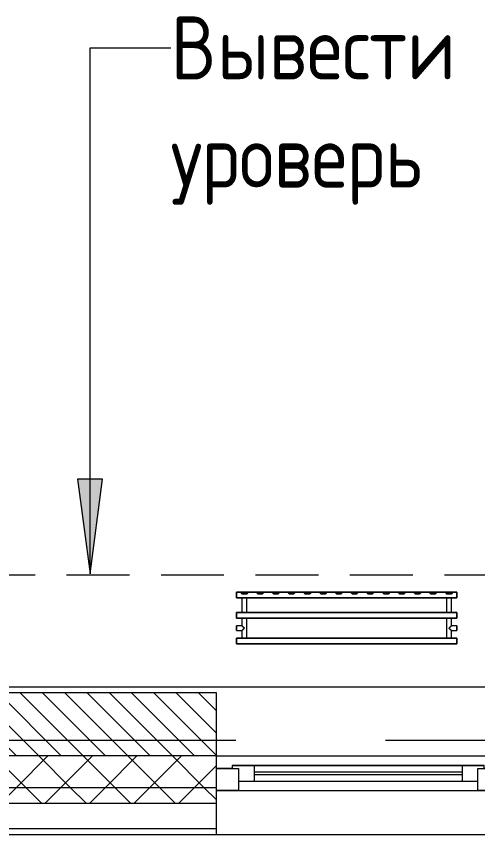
# Model space of a CAD drawing. Header units: millimetres. Extents: x 35143 to 244272, y -8553 to 29000.
# Drawn here: x 78545 to 80010, y 3300 to 5899 of the extents above; entities that cross this region are included whole.
import ezdxf

# ---------------------------------------------------------------- set-up
doc = ezdxf.new("R2010")
doc.units = ezdxf.units.MM
doc.linetypes.add('ADSK_Штрих_ш2 п1', pattern=[300, 200, -100])
doc.linetypes.add('Осевая', pattern=[3175, 635, -476.25, 1587.5, -476.25])
for name, color, linetype, lineweight in [('A-DETL-1', 7, 'ADSK_Штрих_ш2 п1', 9), ('A-GLAZ', 7, 'Continuous', 9), ('A-WALL', 7, 'Continuous', 9), ('A-WALL-1', 7, 'Continuous', 13), ('I-WALL', 7, 'Continuous', 9), ('Оси-2', 7, 'Осевая', 9)]:
    doc.layers.add(name, color=color, linetype=linetype, lineweight=lineweight)
doc.layers.add('G-ANNO-TEXT-1', color=7, linetype='Continuous', lineweight=9, true_color=0x3c3c3c)
doc.layers.add('M-EQPM-1', color=7, linetype='Continuous', lineweight=9, true_color=0xaaaaaa)
doc.styles.add('GOST Common_1', font='GOST_Common.ttf', dxfattribs={"width": 0.9, "height": 200})
pattern_1 = [(45, (0, 0), (-70.71068, 70.71068), []), (135, (0, 0), (-70.71068, -70.71068), [])]

# ---------------------------------------------------------------- blocks, each defined once
blk = doc.blocks.new('120_Окно_СКБ_1Ст - 120_Окно_СКБ_1Ст 900х2500_h_-19906150-План монтажа стен и перегородок 2 этажа в осях 12-23')
at = {"layer": 'A-GLAZ'}
for p, q in [((-450, -75), (-450, -5)), ((-450, -5), (-380, -5)), ((450, -5), (-450, -5)), ((-380, -5), (-380, -75)), ((380, -75), (380, -5)), ((380, -5), (450, -5)), ((450, -5), (450, -75)), ((380, -35), (-380, -35)), ((-380, -35), (-380, -75)), ((-330, -85), (-330, -35)), ((330, -85), (330, -35)), ((380, -75), (380, -35)), ((-380, -75), (-450, -75)), ((-450, -75), (-400, -75)), ((-380, -75), (-400, -75)), ((-400, -75), (-400, -85)), ((-330, -55), (330, -55)), ((330, -65), (-330, -65)), ((450, -75), (380, -75)), ((400, -75), (380, -75)), ((400, -75), (450, -75)), ((400, -85), (400, -75)), ((-400, -85), (400, -85)), ((400, -85), (-400, -85))]:
    blk.add_line(p, q, dxfattribs=at)
blk = doc.blocks.new('radiator_prado_classic_z_tip_30_po exemplyaru - Classic Z Тип 30-500-V65-План монтажа стен и перегородок 2 этажа в осях 12-23')
at = {"layer": 'M-EQPM-1'}
for p, q in [((0, 228), (0, 210)), ((700, 228), (0, 228)), ((0, 210), (0, 228)), ((0, 228), (12.5, 228)), ((0, 210), (700, 210)), ((17.5, 210), (0, 210)), ((12.5, 228), (37.5, 228)), ((37.5, 228), (12.5, 228)), ((12.5, 228), (37.5, 228)), ((12.5, 228), (17.5, 223)), ((12.5, 228), (17.5, 223)), ((32.5, 223), (17.5, 223)), ((17.5, 223), (32.5, 223)), ((17.5, 210), (17.5, 164)), ((17.5, 210), (17.5, 164)), ((32.5, 210), (17.5, 210)), ((17.5, 210), (19.7, 210)), ((25, 210), (17.5, 210)), ((17.5, 210), (32.5, 210)), ((26.9, 210), (18.5, 210)), ((19.7, 210), (25, 210)), ((25, 210), (26.9, 210)), ((32.5, 210), (25, 210)), ((26.9, 210), (32.2, 210)), ((31.5, 210), (28.7, 210)), ((32.2, 210), (32.5, 210)), ((32.5, 223), (37.5, 228)), ((37.5, 228), (32.5, 223)), ((32.5, 164), (32.5, 210)), ((32.5, 164), (32.5, 210)), ((667.5, 210), (32.5, 210)), ((37.5, 228), (62.5, 228)), ((62.5, 228), (87.5, 228)), ((87.5, 228), (62.5, 228)), ((62.5, 228), (87.5, 228)), ((62.5, 228), (67.5, 223)), ((62.5, 228), (67.5, 223)), ((82.5, 223), (67.5, 223)), ((67.5, 223), (82.5, 223)), ((82.5, 223), (87.5, 228)), ((87.5, 228), (82.5, 223)), ((87.5, 228), (112.5, 228)), ((112.5, 228), (137.5, 228)), ((137.5, 228), (112.5, 228)), ((112.5, 228), (137.5, 228)), ((112.5, 228), (117.5, 223)), ((112.5, 228), (117.5, 223)), ((132.5, 223), (117.5, 223)), ((117.5, 223), (132.5, 223)), ((132.5, 223), (137.5, 228)), ((137.5, 228), (132.5, 223)), ((137.5, 228), (162.5, 228)), ((162.5, 228), (187.5, 228)), ((187.5, 228), (162.5, 228)), ((162.5, 228), (187.5, 228)), ((162.5, 228), (167.5, 223)), ((162.5, 228), (167.5, 223)), ((182.5, 223), (167.5, 223)), ((167.5, 223), (182.5, 223)), ((182.5, 223), (187.5, 228)), ((187.5, 228), (182.5, 223)), ((187.5, 228), (212.5, 228)), ((212.5, 228), (237.5, 228)), ((237.5, 228), (212.5, 228)), ((212.5, 228), (237.5, 228)), ((212.5, 228), (217.5, 223)), ((212.5, 228), (217.5, 223)), ((232.5, 223), (217.5, 223)), ((217.5, 223), (232.5, 223)), ((232.5, 223), (237.5, 228)), ((237.5, 228), (232.5, 223)), ((237.5, 228), (262.5, 228)), ((262.5, 228), (287.5, 228)), ((287.5, 228), (262.5, 228)), ((262.5, 228), (287.5, 228)), ((262.5, 228), (267.5, 223)), ((262.5, 228), (267.5, 223)), ((282.5, 223), (267.5, 223)), ((267.5, 223), (282.5, 223)), ((282.5, 223), (287.5, 228)), ((287.5, 228), (282.5, 223)), ((287.5, 228), (312.5, 228)), ((312.5, 228), (337.5, 228)), ((337.5, 228), (312.5, 228)), ((312.5, 228), (337.5, 228)), ((312.5, 228), (317.5, 223)), ((312.5, 228), (317.5, 223)), ((332.5, 223), (317.5, 223)), ((317.5, 223), (332.5, 223)), ((332.5, 223), (337.5, 228)), ((337.5, 228), (332.5, 223)), ((337.5, 228), (362.5, 228)), ((362.5, 228), (387.5, 228)), ((387.5, 228), (362.5, 228)), ((362.5, 228), (387.5, 228)), ((362.5, 228), (367.5, 223)), ((362.5, 228), (367.5, 223)), ((382.5, 223), (367.5, 223)), ((367.5, 223), (382.5, 223)), ((382.5, 223), (387.5, 228)), ((387.5, 228), (382.5, 223)), ((387.5, 228), (412.5, 228)), ((412.5, 228), (437.5, 228)), ((437.5, 228), (412.5, 228)), ((412.5, 228), (437.5, 228)), ((412.5, 228), (417.5, 223)), ((412.5, 228), (417.5, 223)), ((432.5, 223), (417.5, 223)), ((417.5, 223), (432.5, 223)), ((432.5, 223), (437.5, 228)), ((437.5, 228), (432.5, 223)), ((437.5, 228), (462.5, 228)), ((462.5, 228), (487.5, 228)), ((487.5, 228), (462.5, 228)), ((462.5, 228), (487.5, 228)), ((462.5, 228), (467.5, 223)), ((462.5, 228), (467.5, 223)), ((482.5, 223), (467.5, 223)), ((467.5, 223), (482.5, 223)), ((482.5, 223), (487.5, 228)), ((487.5, 228), (482.5, 223)), ((487.5, 228), (512.5, 228)), ((512.5, 228), (537.5, 228)), ((537.5, 228), (512.5, 228)), ((512.5, 228), (537.5, 228)), ((512.5, 228), (517.5, 223)), ((512.5, 228), (517.5, 223)), ((532.5, 223), (517.5, 223)), ((517.5, 223), (532.5, 223)), ((532.5, 223), (537.5, 228)), ((537.5, 228), (532.5, 223)), ((537.5, 228), (562.5, 228)), ((562.5, 228), (587.5, 228)), ((587.5, 228), (562.5, 228)), ((562.5, 228), (587.5, 228)), ((562.5, 228), (567.5, 223)), ((562.5, 228), (567.5, 223)), ((582.5, 223), (567.5, 223)), ((567.5, 223), (582.5, 223)), ((582.5, 223), (587.5, 228)), ((587.5, 228), (582.5, 223)), ((587.5, 228), (612.5, 228)), ((612.5, 228), (637.5, 228)), ((637.5, 228), (612.5, 228)), ((612.5, 228), (637.5, 228)), ((612.5, 228), (617.5, 223)), ((617.5, 223), (612.5, 228)), ((632.5, 223), (617.5, 223)), ((617.5, 223), (632.5, 223)), ((632.5, 223), (637.5, 228)), ((637.5, 228), (632.5, 223)), ((637.5, 228), (662.5, 228)), ((662.5, 228), (687.5, 228)), ((687.5, 228), (662.5, 228)), ((662.5, 228), (687.5, 228)), ((662.5, 228), (667.5, 223)), ((662.5, 228), (667.5, 223)), ((682.5, 223), (667.5, 223)), ((667.5, 223), (682.5, 223)), ((667.5, 210), (667.5, 164)), ((667.5, 210), (667.5, 164)), ((682.2, 210), (667.5, 210)), ((667.5, 210), (682.5, 210)), ((682.5, 210), (667.5, 210)), ((667.5, 210), (682.2, 210)), ((681.5, 210), (668.5, 210)), ((682.5, 210), (682.2, 210)), ((682.2, 210), (682.5, 210)), ((682.5, 223), (687.5, 228)), ((687.5, 228), (682.5, 223)), ((682.5, 164), (682.5, 210)), ((682.5, 164), (682.5, 210)), ((700, 210), (682.5, 210)), ((687.5, 228), (700, 228)), ((700, 210), (700, 228)), ((700, 228), (700, 210)), ((700, 164), (0, 164)), ((0, 164), (0, 146)), ((0, 146), (0, 164)), ((0, 164), (17.5, 164)), ((32.5, 164), (17.5, 164)), ((17.5, 164), (17.8, 164)), ((17.8, 164), (17.5, 164)), ((17.5, 164), (32.5, 164)), ((17.8, 164), (18.5, 164)), ((19.7, 164), (17.8, 164)), ((18.5, 164), (19.7, 164)), ((18.5, 164), (26.9, 164)), ((19.7, 164), (21.2, 164)), ((30.3, 164), (19.7, 164)), ((21.2, 164), (23.1, 164)), ((23.1, 164), (25, 164)), ((25, 164), (26.9, 164)), ((26.9, 164), (28.7, 164)), ((28.7, 164), (30.3, 164)), ((28.7, 164), (31.5, 164)), ((30.3, 164), (31.5, 164)), ((31.5, 164), (30.3, 164)), ((31.5, 164), (32.2, 164)), ((32.5, 164), (31.5, 164)), ((32.2, 164), (32.5, 164)), ((32.5, 164), (667.5, 164)), ((682.2, 164), (667.5, 164)), ((667.5, 164), (682.5, 164)), ((671.2, 164), (667.5, 164)), ((667.5, 164), (680.3, 164)), ((668.5, 164), (681.5, 164)), ((682.5, 164), (671.2, 164)), ((680.3, 164), (682.5, 164)), ((682.5, 164), (682.2, 164)), ((682.5, 164), (700, 164)), ((700, 146), (700, 164)), ((700, 164), (700, 146)), ((0, 146), (700, 146)), ((17.5, 146), (0, 146)), ((17.5, 146), (17.5, 121.5)), ((17.5, 146), (17.5, 121.5)), ((17.5, 146), (32.5, 146)), ((19.7, 146), (17.5, 146)), ((17.5, 146), (17.8, 146)), ((32.5, 146), (17.5, 146)), ((17.8, 146), (28.7, 146)), ((26.9, 146), (18.5, 146)), ((32.5, 146), (19.7, 146)), ((31.5, 146), (28.7, 146)), ((28.7, 146), (32.5, 146)), ((32.5, 82), (32.5, 146)), ((32.5, 82), (32.5, 146)), ((667.5, 146), (32.5, 146)), ((667.5, 146), (667.5, 82)), ((667.5, 146), (667.5, 82)), ((667.5, 146), (667.8, 146)), ((682.5, 146), (667.5, 146)), ((667.5, 146), (669.7, 146)), ((678.7, 146), (667.5, 146)), ((667.8, 146), (668.5, 146)), ((668.5, 146), (669.7, 146)), ((681.5, 146), (668.5, 146)), ((669.7, 146), (671.2, 146)), ((669.7, 146), (671.2, 146)), ((671.2, 146), (682.5, 146)), ((671.2, 146), (676.9, 146)), ((676.9, 146), (678.7, 146)), ((678.7, 146), (682.5, 146)), ((682.5, 146), (678.7, 146)), ((682.5, 121.5), (682.5, 146)), ((682.5, 121.5), (682.5, 146)), ((700, 146), (682.5, 146)), ((17.5, 121.5), (0, 121.5)), ((17.5, 121.5), (0, 121.5)), ((0, 121.5), (0, 121.2)), ((0, 106.5), (0, 121.5)), ((0, 121.2), (0, 106.8)), ((0, 121.2), (0, 120.5)), ((0, 120.5), (0, 121.2)), ((0, 121.2), (0, 121.2)), ((0, 120.5), (0, 119.3)), ((0, 119.3), (0, 120.5)), ((0, 119.3), (0, 117.8)), ((0, 117.8), (0, 119.3)), ((0, 117.8), (0, 115.9)), ((0, 115.9), (0, 117.8)), ((0, 115.9), (0, 114)), ((0, 114), (0, 115.9)), ((0, 114), (0, 110.2)), ((0, 110.2), (0, 114)), ((0, 110.2), (0, 108.7)), ((0, 108.7), (0, 110.2)), ((0, 108.7), (0, 106.8)), ((0, 106.8), (0, 108.7)), ((0, 106.8), (0, 106.5)), ((0, 106.8), (0, 106.8)), ((0, 106.5), (17.5, 106.5)), ((0, 106.5), (17.5, 106.5)), ((17.5, 106.5), (17.5, 82)), ((17.5, 106.5), (17.5, 82)), ((700, 121.5), (682.5, 121.5)), ((700, 121.5), (682.5, 121.5)), ((682.5, 82), (682.5, 106.5)), ((682.5, 106.5), (700, 106.5)), ((682.5, 82), (682.5, 106.5)), ((682.5, 106.5), (700, 106.5)), ((700, 121.5), (700, 106.5)), ((700, 121.2), (700, 121.5)), ((700, 121.5), (700, 121.2)), ((700, 121.2), (700, 121.5)), ((700, 106.8), (700, 121.2)), ((700, 121.2), (700, 106.8)), ((700, 120.5), (700, 121.2)), ((700, 106.8), (700, 120.5)), ((700, 106.5), (700, 106.8)), ((700, 106.8), (700, 106.5)), ((700, 106.5), (700, 106.8)), ((700, 82), (0, 82)), ((0, 82), (0, 64)), ((0, 64), (0, 82)), ((0, 82), (17.5, 82)), ((32.5, 82), (17.5, 82)), ((17.5, 82), (17.8, 82)), ((17.8, 82), (17.5, 82)), ((17.5, 82), (32.5, 82)), ((17.8, 82), (18.5, 82)), ((18.5, 82), (17.8, 82)), ((18.5, 82), (19.7, 82)), ((32.5, 82), (18.5, 82)), ((18.5, 82), (26.9, 82)), ((19.7, 82), (21.2, 82)), ((21.2, 82), (23.1, 82)), ((23.1, 82), (25, 82)), ((25, 82), (26.9, 82)), ((26.9, 82), (28.7, 82)), ((28.7, 82), (30.3, 82)), ((28.7, 82), (31.5, 82)), ((30.3, 82), (31.5, 82)), ((31.5, 82), (32.2, 82)), ((32.2, 82), (32.5, 82)), ((32.5, 82), (667.5, 82)), ((667.8, 82), (667.5, 82)), ((667.5, 82), (682.5, 82)), ((678.7, 82), (667.5, 82)), ((667.5, 82), (682.5, 82)), ((668.5, 82), (667.8, 82)), ((669.7, 82), (668.5, 82)), ((668.5, 82), (681.5, 82)), ((671.2, 82), (669.7, 82)), ((682.5, 82), (671.2, 82)), ((682.2, 82), (678.7, 82)), ((682.5, 82), (682.2, 82)), ((682.5, 82), (700, 82)), ((700, 64), (700, 82)), ((700, 82), (700, 64)), ((700, 64), (0, 64)), ((0, 64), (700, 64))]:
    blk.add_line(p, q, dxfattribs=at)
for points, knots in [([(17.8, 121.2), (17.7, 121.3), (17.7, 121.3), (17.5, 121.5), (17.5, 121.5), (17.5, 121.5)], [0.8571429, 0.8571429, 0.8571429, 0.8571429, 0.8928571, 0.9285714, 1, 1, 1, 1]), ([(17.5, 121.5), (17.5, 121.5), (17.5, 121.5), (17.7, 121.3), (17.7, 121.3), (17.8, 121.2)], [0, 0, 0, 0, 0.0714286, 0.1071429, 0.1428571, 0.1428571, 0.1428571, 0.1428571]), ([(17.5, 121.5), (17.5, 121.5), (17.5, 121.5), (17.7, 121.3), (17.7, 121.3), (17.8, 121.2)], [0, 0, 0, 0, 0.0714286, 0.1071429, 0.1428571, 0.1428571, 0.1428571, 0.1428571]), ([(25, 114), (24.5, 114.5), (23.6, 115.4), (22.4, 116.6), (21.6, 117.4), (21.1, 117.9), (20.8, 118.2), (20.5, 118.5), (20.2, 118.8), (19.8, 119.1), (19.6, 119.4), (19.3, 119.7), (19, 120), (18.7, 120.3), (18.5, 120.5), (18.3, 120.7), (18.1, 120.9), (17.9, 121.1), (17.8, 121.2), (17.7, 121.3), (17.5, 121.5), (17.5, 121.5), (17.5, 121.5)], [0, 0, 0, 0, 0.142857, 0.285714, 0.357143, 0.392857, 0.428571, 0.464286, 0.5, 0.535714, 0.571429, 0.607143, 0.642857, 0.678571, 0.714286, 0.75, 0.785714, 0.821429, 0.857143, 0.892857, 0.928571, 1, 1, 1, 1]), ([(17.5, 106.5), (17.5, 106.5), (17.5, 106.5), (17.7, 106.7), (17.8, 106.8), (17.9, 106.9), (18.1, 107.1), (18.3, 107.3), (18.5, 107.5), (18.7, 107.7), (19, 108), (19.3, 108.3), (19.6, 108.6), (19.8, 108.9), (20.3, 109.3), (20.7, 109.7), (21.1, 110.1), (21.6, 110.6), (22.4, 111.4), (23.6, 112.6), (24.5, 113.5), (25, 114)], [0, 0, 0, 0, 0.071429, 0.107143, 0.142857, 0.178571, 0.214286, 0.25, 0.285714, 0.321429, 0.357143, 0.392857, 0.428571, 0.464286, 0.5, 0.571429, 0.607143, 0.642857, 0.714286, 0.857143, 1, 1, 1, 1]), ([(17.5, 106.5), (17.5, 106.5), (17.5, 106.5), (17.7, 106.7), (17.7, 106.7), (17.8, 106.8)], [0, 0, 0, 0, 0.0714286, 0.1071429, 0.1428571, 0.1428571, 0.1428571, 0.1428571]), ([(17.8, 106.8), (17.7, 106.7), (17.7, 106.7), (17.5, 106.5), (17.5, 106.5), (17.5, 106.5)], [0.8571429, 0.8571429, 0.8571429, 0.8571429, 0.8928571, 0.9285714, 1, 1, 1, 1]), ([(17.8, 106.8), (17.7, 106.7), (17.7, 106.7), (17.5, 106.5), (17.5, 106.5), (17.5, 106.5)], [0.8571429, 0.8571429, 0.8571429, 0.8571429, 0.8928571, 0.9285714, 1, 1, 1, 1]), ([(22.4, 111.4), (22.3, 111.3), (22, 111), (21.6, 110.6), (21.1, 110.1), (20.8, 109.8), (20.5, 109.5), (20.2, 109.2), (19.8, 108.9), (19.6, 108.6), (19.3, 108.3), (19, 108), (18.7, 107.7), (18.5, 107.5), (18.3, 107.3), (18.1, 107.1), (17.9, 106.9), (17.8, 106.8), (17.8, 106.8)], [0.2573193, 0.2573193, 0.2573193, 0.2573193, 0.2857143, 0.3571429, 0.3928571, 0.4285714, 0.4642857, 0.5, 0.5357143, 0.5714286, 0.6071429, 0.6428571, 0.6785714, 0.7142857, 0.75, 0.7857143, 0.8214286, 0.8571429, 0.8571429, 0.8571429, 0.8571429]), ([(17.8, 106.8), (17.8, 106.8), (17.9, 106.9), (18.1, 107.1), (18.3, 107.3), (18.5, 107.5), (18.7, 107.7), (19, 108), (19.3, 108.3), (19.6, 108.6), (19.9, 108.8), (20.3, 109.3), (20.6, 109.6), (20.8, 109.8)], [0.1428571, 0.1428571, 0.1428571, 0.1428571, 0.1785714, 0.2142857, 0.25, 0.2857143, 0.3214286, 0.3571429, 0.3928571, 0.4285714, 0.4642857, 0.5, 0.5714286, 0.5714286, 0.5714286, 0.5714286]), ([(19.6, 119.4), (19.7, 119.3), (19.9, 119.2), (20.3, 118.7), (20.6, 118.4), (20.8, 118.2)], [0.4285714, 0.4285714, 0.4285714, 0.4285714, 0.4642857, 0.5, 0.5714286, 0.5714286, 0.5714286, 0.5714286]), ([(19.6, 119.4), (19.7, 119.3), (19.8, 119.1), (20.3, 118.7), (20.6, 118.4), (20.8, 118.2)], [0.4285714, 0.4285714, 0.4285714, 0.4285714, 0.4642857, 0.5, 0.5714286, 0.5714286, 0.5714286, 0.5714286]), ([(23.6, 115.4), (23.1, 115.9), (22.4, 116.6), (21.6, 117.4), (21.1, 117.9), (20.9, 118.1), (20.8, 118.2)], [0.1428571, 0.1428571, 0.1428571, 0.1428571, 0.2857143, 0.3571429, 0.3928571, 0.4285714, 0.4285714, 0.4285714, 0.4285714]), ([(20.8, 118.2), (20.9, 118.1), (21.1, 117.9), (21.6, 117.4), (21.9, 117.1), (22.1, 116.9)], [0.5714286, 0.5714286, 0.5714286, 0.5714286, 0.6071429, 0.6428571, 0.7142857, 0.7142857, 0.7142857, 0.7142857]), ([(20.8, 118.2), (20.9, 118.1), (21.1, 117.9), (21.6, 117.4), (21.9, 117.1), (22.1, 116.9)], [0.5714286, 0.5714286, 0.5714286, 0.5714286, 0.6071429, 0.6428571, 0.7142857, 0.7142857, 0.7142857, 0.7142857]), ([(20.8, 109.8), (20.9, 109.9), (21.1, 110.1), (21.6, 110.6), (21.9, 110.9), (22.1, 111.1)], [0.5714286, 0.5714286, 0.5714286, 0.5714286, 0.6071429, 0.6428571, 0.7142857, 0.7142857, 0.7142857, 0.7142857]), ([(22.1, 111.1), (21.9, 110.9), (21.6, 110.6), (21.1, 110.1), (20.9, 109.9), (20.8, 109.8)], [0.2857143, 0.2857143, 0.2857143, 0.2857143, 0.3571429, 0.3928571, 0.4285714, 0.4285714, 0.4285714, 0.4285714]), ([(22.4, 111.4), (22.8, 111.8), (23.6, 112.7), (24.5, 113.5), (25, 114)], [0.7426059, 0.7426059, 0.7426059, 0.7426059, 0.8571429, 1, 1, 1, 1]), ([(25, 114), (24.5, 113.5), (23.6, 112.7), (22.8, 111.8), (22.4, 111.4)], [0, 0, 0, 0, 0.1428571, 0.2573941, 0.2573941, 0.2573941, 0.2573941]), ([(25, 114), (24.5, 113.5), (23.7, 112.7), (22.8, 111.8), (22.4, 111.4)], [0, 0, 0, 0, 0.1428571, 0.2573193, 0.2573193, 0.2573193, 0.2573193]), ([(675, 114), (675.5, 114.5), (676.4, 115.4), (677.6, 116.6), (678.4, 117.4), (678.9, 117.9), (679.2, 118.2), (679.5, 118.5), (679.8, 118.8), (680.1, 119.2), (680.4, 119.4), (680.7, 119.7), (681, 120), (681.3, 120.3), (681.5, 120.5), (681.7, 120.7), (681.9, 120.9), (682.1, 121.1), (682.2, 121.2), (682.3, 121.3), (682.5, 121.5), (682.5, 121.5), (682.5, 121.5)], [0, 0, 0, 0, 0.142857, 0.285714, 0.357143, 0.392857, 0.428571, 0.464286, 0.5, 0.535714, 0.571429, 0.607143, 0.642857, 0.678571, 0.714286, 0.75, 0.785714, 0.821429, 0.857143, 0.892857, 0.928571, 1, 1, 1, 1]), ([(675, 114), (675.5, 113.5), (676.3, 112.7), (677.2, 111.8), (677.6, 111.4)], [0, 0, 0, 0, 0.1428571, 0.2573351, 0.2573351, 0.2573351, 0.2573351]), ([(682.5, 106.5), (682.5, 106.5), (682.5, 106.5), (682.3, 106.7), (682.2, 106.8), (682.1, 106.9), (681.9, 107.1), (681.7, 107.3), (681.5, 107.5), (681.3, 107.7), (681, 108), (680.7, 108.3), (680.4, 108.6), (680.1, 108.8), (679.7, 109.3), (679.3, 109.7), (678.9, 110.1), (678.4, 110.6), (677.6, 111.4), (676.4, 112.6), (675.5, 113.5), (675, 114)], [0, 0, 0, 0, 0.071429, 0.107143, 0.142857, 0.178571, 0.214286, 0.25, 0.285714, 0.321429, 0.357143, 0.392857, 0.428571, 0.464286, 0.5, 0.571429, 0.607143, 0.642857, 0.714286, 0.857143, 1, 1, 1, 1]), ([(675, 114), (675.5, 113.5), (676.3, 112.7), (677.2, 111.8), (677.6, 111.4)], [0, 0, 0, 0, 0.1428571, 0.2573351, 0.2573351, 0.2573351, 0.2573351]), ([(677.6, 111.4), (677.2, 111.8), (676.3, 112.7), (675.5, 113.5), (675, 114)], [0.7426649, 0.7426649, 0.7426649, 0.7426649, 0.8571429, 1, 1, 1, 1]), ([(679.2, 118.2), (679.1, 118.1), (678.9, 117.9), (678.4, 117.4), (677.6, 116.6), (676.9, 115.9), (676.4, 115.4)], [0.5714286, 0.5714286, 0.5714286, 0.5714286, 0.6071429, 0.6428571, 0.7142857, 0.8571429, 0.8571429, 0.8571429, 0.8571429]), ([(677.6, 111.4), (677.7, 111.3), (678, 111), (678.4, 110.6), (678.9, 110.1), (679.1, 109.9), (679.2, 109.8)], [0.2573351, 0.2573351, 0.2573351, 0.2573351, 0.2857143, 0.3571429, 0.3928571, 0.4285714, 0.4285714, 0.4285714, 0.4285714]), ([(681.5, 120.5), (681.4, 120.4), (681.3, 120.3), (681, 120), (680.7, 119.7), (680.4, 119.4), (680.1, 119.2), (679.7, 118.7), (679.3, 118.3), (678.9, 117.9), (678.4, 117.4), (678.1, 117.1), (677.9, 116.9)], [0.2857143, 0.2857143, 0.2857143, 0.2857143, 0.3214286, 0.3571429, 0.3928571, 0.4285714, 0.4642857, 0.5, 0.5714286, 0.6071429, 0.6428571, 0.7142857, 0.7142857, 0.7142857, 0.7142857]), ([(677.9, 116.9), (678.1, 117.1), (678.4, 117.4), (678.9, 117.9), (679.1, 118.1), (679.2, 118.2)], [0.2857143, 0.2857143, 0.2857143, 0.2857143, 0.3571429, 0.3928571, 0.4285714, 0.4285714, 0.4285714, 0.4285714]), ([(677.9, 111.1), (678.1, 110.9), (678.4, 110.6), (678.9, 110.1), (679.2, 109.8), (679.5, 109.5), (679.8, 109.2), (680.1, 108.8), (680.4, 108.6), (680.7, 108.3), (681, 108), (681.3, 107.7), (681.5, 107.5), (681.7, 107.3), (681.9, 107.1), (682.1, 106.9), (682.2, 106.8), (682.2, 106.8)], [0.2857143, 0.2857143, 0.2857143, 0.2857143, 0.3571429, 0.3928571, 0.4285714, 0.4642857, 0.5, 0.5357143, 0.5714286, 0.6071429, 0.6428571, 0.6785714, 0.7142857, 0.75, 0.7857143, 0.8214286, 0.8571429, 0.8571429, 0.8571429, 0.8571429]), ([(682.2, 106.8), (682.2, 106.8), (682.1, 106.9), (681.9, 107.1), (681.7, 107.3), (681.5, 107.5), (681.3, 107.7), (681, 108), (680.7, 108.3), (680.4, 108.6), (680.1, 108.8), (679.7, 109.3), (679.3, 109.7), (678.9, 110.1), (678.4, 110.6), (678.1, 110.9), (677.9, 111.1)], [0.1428571, 0.1428571, 0.1428571, 0.1428571, 0.1785714, 0.2142857, 0.25, 0.2857143, 0.3214286, 0.3571429, 0.3928571, 0.4285714, 0.4642857, 0.5, 0.5714286, 0.6071429, 0.6428571, 0.7142857, 0.7142857, 0.7142857, 0.7142857]), ([(682.2, 121.2), (682.2, 121.2), (682.1, 121.1), (681.9, 120.9), (681.7, 120.7), (681.5, 120.5), (681.3, 120.3), (681, 120), (680.7, 119.7), (680.4, 119.4), (680.1, 119.2), (679.7, 118.7), (679.4, 118.4), (679.2, 118.2)], [0.1428571, 0.1428571, 0.1428571, 0.1428571, 0.1785714, 0.2142857, 0.25, 0.2857143, 0.3214286, 0.3571429, 0.3928571, 0.4285714, 0.4642857, 0.5, 0.5714286, 0.5714286, 0.5714286, 0.5714286]), ([(682.5, 121.5), (682.5, 121.5), (682.5, 121.5), (682.3, 121.3), (682.3, 121.3), (682.2, 121.2)], [0, 0, 0, 0, 0.0714286, 0.1071429, 0.1428571, 0.1428571, 0.1428571, 0.1428571]), ([(682.5, 121.5), (682.5, 121.5), (682.5, 121.5), (682.3, 121.3), (682.3, 121.3), (682.2, 121.2)], [0, 0, 0, 0, 0.0714286, 0.1071429, 0.1428571, 0.1428571, 0.1428571, 0.1428571]), ([(682.2, 121.2), (682.3, 121.3), (682.3, 121.3), (682.5, 121.5), (682.5, 121.5), (682.5, 121.5)], [0.8571429, 0.8571429, 0.8571429, 0.8571429, 0.8928571, 0.9285714, 1, 1, 1, 1]), ([(682.2, 106.8), (682.3, 106.7), (682.3, 106.7), (682.5, 106.5), (682.5, 106.5), (682.5, 106.5)], [0.8571429, 0.8571429, 0.8571429, 0.8571429, 0.8928571, 0.9285714, 1, 1, 1, 1]), ([(682.2, 106.8), (682.3, 106.7), (682.3, 106.7), (682.5, 106.5), (682.5, 106.5), (682.5, 106.5)], [0.8571429, 0.8571429, 0.8571429, 0.8571429, 0.8928571, 0.9285714, 1, 1, 1, 1]), ([(682.5, 106.5), (682.5, 106.5), (682.5, 106.5), (682.3, 106.7), (682.3, 106.7), (682.2, 106.8)], [0, 0, 0, 0, 0.0714286, 0.1071429, 0.1428571, 0.1428571, 0.1428571, 0.1428571])]:
    blk.add_open_spline(points, degree=3, knots=knots, dxfattribs=at)
for points in [[(20.8, 118.2), (20.7, 118.3), (20.5, 118.5), (20.2, 118.8), (19.9, 119.2), (19.6, 119.4), (19.3, 119.7), (19, 120), (18.7, 120.3), (18.5, 120.5), (18.3, 120.7), (18.1, 120.9), (17.9, 121.1), (17.8, 121.2), (17.8, 121.2)], [(17.8, 121.2), (17.8, 121.2), (17.9, 121.1), (18.1, 120.9), (18.3, 120.7), (18.5, 120.5), (18.7, 120.3), (19, 120), (19.3, 119.7), (19.5, 119.5), (19.6, 119.4)], [(17.8, 121.2), (17.8, 121.2), (17.9, 121.1), (18.1, 120.9), (18.3, 120.7), (18.4, 120.6), (18.5, 120.5)], [(18.5, 107.5), (18.4, 107.4), (18.3, 107.3), (18.1, 107.1), (17.9, 106.9), (17.8, 106.8), (17.8, 106.8)], [(18.5, 120.5), (18.6, 120.4), (18.7, 120.3), (19, 120), (19.3, 119.7), (19.5, 119.5), (19.6, 119.4)], [(19.6, 108.6), (19.5, 108.5), (19.3, 108.3), (19, 108), (18.7, 107.7), (18.6, 107.6), (18.5, 107.5)], [(20.8, 109.8), (20.7, 109.7), (20.5, 109.5), (20.2, 109.2), (19.9, 108.8), (19.7, 108.7), (19.6, 108.6)], [(22.1, 116.9), (22.6, 116.4), (23.1, 115.9), (23.6, 115.4)], [(22.1, 116.9), (22.6, 116.4), (23.1, 115.9), (23.6, 115.4)], [(22.1, 111.1), (22.2, 111.2), (22.3, 111.3), (22.4, 111.4)], [(22.4, 111.4), (22.3, 111.3), (22.2, 111.2), (22.1, 111.1)], [(25, 114), (24.5, 114.5), (24, 115), (23.6, 115.4)], [(23.6, 115.4), (24, 115), (24.5, 114.5), (25, 114)], [(23.6, 115.4), (24, 115), (24.5, 114.5), (25, 114)], [(676.4, 115.4), (676, 115), (675.5, 114.5), (675, 114)], [(676.4, 115.4), (676, 115), (675.5, 114.5), (675, 114)], [(675, 114), (675.5, 114.5), (676, 115), (676.4, 115.4)], [(677.9, 116.9), (677.4, 116.4), (676.9, 115.9), (676.4, 115.4)], [(676.4, 115.4), (676.9, 115.9), (677.4, 116.4), (677.9, 116.9)], [(677.6, 111.4), (677.7, 111.3), (677.8, 111.2), (677.9, 111.1)], [(677.9, 111.1), (677.8, 111.2), (677.7, 111.3), (677.6, 111.4)], [(679.2, 118.2), (679.3, 118.3), (679.5, 118.5), (679.8, 118.8), (680.1, 119.2), (680.4, 119.4), (680.7, 119.7), (681, 120), (681.3, 120.3), (681.5, 120.5), (681.7, 120.7), (681.9, 120.9), (682.1, 121.1), (682.2, 121.2), (682.2, 121.2)], [(679.2, 109.8), (679.3, 109.7), (679.5, 109.5), (679.8, 109.2), (680.1, 108.8), (680.4, 108.6), (680.7, 108.3), (681, 108), (681.3, 107.7), (681.5, 107.5), (681.7, 107.3), (681.9, 107.1), (682.1, 106.9), (682.2, 106.8), (682.2, 106.8)], [(682.2, 121.2), (682.2, 121.2), (682.1, 121.1), (681.9, 120.9), (681.7, 120.7), (681.6, 120.6), (681.5, 120.5)]]:
    blk.add_open_spline(points, degree=3, dxfattribs=at)

msp = doc.modelspace()

# ---------------------------------------------------------------- hatches: boundary and pattern name
at = {"layer": 'A-WALL'}
h = msp.add_hatch(dxfattribs=at)
h.set_pattern_fill('FP_20', color=256, style=0, pattern_type=2)
h.set_pattern_definition([(135, (0, 0), (-35.35534, -35.35534), [])])
h.paths.add_polyline_path([(80350, 3550), (80350, 3750), (80080, 3750), (80080, 3550)])
h.paths.add_polyline_path([(79089.7, 3550), (79180, 3550), (79180, 3750), (77980, 3750), (77980, 3550)])
h.paths.add_polyline_path([(76905.3, 3550), (77080, 3550), (77080, 3750), (75980, 3750), (75980, 3550), (76177.2, 3550)])
h = msp.add_hatch(dxfattribs=at)
h.set_pattern_fill('FP_21', color=256, style=0, pattern_type=2)
h.set_pattern_definition(pattern_1)
h.paths.add_polyline_path([(84535.7, 3450), (84535.7, 3550), (84120, 3550), (84120, 3450), (84186.5, 3450)])
h.paths.add_polyline_path([(81420, 3450), (81420, 3550), (80080, 3550), (80080, 3450), (80545.9, 3450)])
h.paths.add_polyline_path([(79089.7, 3450), (79180, 3450), (79180, 3550), (77980, 3550), (77980, 3450)])
h.paths.add_polyline_path([(77080, 3450), (77080, 3550), (75700, 3550), (75700, 3450), (76905.3, 3450)])
h = msp.add_hatch(dxfattribs=at)
h.set_pattern_fill('FP_21', color=256, style=0, pattern_type=2)
h.set_pattern_definition(pattern_1)
h.paths.add_polyline_path([(84186.5, 3400), (84535.7, 3400), (84535.7, 3450), (84120, 3450), (84120, 3400)])
h.paths.add_polyline_path([(81420, 3400), (81420, 3450), (80080, 3450), (80080, 3400), (80545.9, 3400)])
h.paths.add_polyline_path([(79180, 3400), (79180, 3450), (77980, 3450), (77980, 3400), (79089.7, 3400)])
h.paths.add_polyline_path([(76905.3, 3400), (77080, 3400), (77080, 3450), (75700, 3450), (75700, 3400), (76177.2, 3400)])
at = {"layer": 'G-ANNO-TEXT-1'}
msp.add_hatch(color=256, dxfattribs=at).paths.add_polyline_path([(78778.7, 4128.8), (78818.2, 4428.8), (78739.2, 4428.8)])

# ---------------------------------------------------------------- linework, layer by layer
at = {"layer": 'A-DETL-1'}
msp.add_line((75704.1, 4125), (84484.1, 4125), dxfattribs=at)
at = {"layer": 'A-WALL'}
for p, q in [((79180, 3750), (77980, 3750)), ((79180, 3300), (79180, 3750)), ((79180, 3550), (80080, 3550)), ((75858, 3300), (84914.6, 3300))]:
    msp.add_line(p, q, dxfattribs=at)
at = {"layer": 'A-WALL-1'}
for p, q in [((79180, 3550), (77980, 3550)), ((77980, 3450), (79180, 3450)), ((77980, 3400), (79180, 3400)), ((77980, 3320), (79180, 3320))]:
    msp.add_line(p, q, dxfattribs=at)
at = {"layer": 'G-ANNO-TEXT-1'}
for p, q in [((78778.7, 5799.3), (79034.9, 5799.3)), ((78778.7, 4128.8), (78778.7, 5799.3)), ((78818.2, 4428.8), (78739.2, 4428.8)), ((78739.2, 4428.8), (78778.7, 4128.8)), ((78778.7, 4128.8), (78818.2, 4428.8))]:
    msp.add_line(p, q, dxfattribs=at)
at = {"layer": 'I-WALL'}
msp.add_line((76254.4, 3770), (80350, 3770), dxfattribs=at)
at = {"layer": 'Оси-2'}
msp.add_line((38442.5, 3600), (82250, 3600), dxfattribs=at)

# ---------------------------------------------------------------- block references
at = {"layer": 'A-GLAZ', "rotation": 180}
msp.add_blockref('120_Окно_СКБ_1Ст - 120_Окно_СКБ_1Ст 900х2500_h_-19906150-План монтажа стен и перегородок 2 этажа в осях 12-23', (79630, 3435), dxfattribs=at)
at = {"layer": 'M-EQPM-1'}
msp.add_blockref('radiator_prado_classic_z_tip_30_po exemplyaru - Classic Z Тип 30-500-V65-План монтажа стен и перегородок 2 этажа в осях 12-23', (79243.7, 3842), dxfattribs=at)

# ---------------------------------------------------------------- texts
at = {"layer": 'G-ANNO-TEXT-1', "char_height": 200, "attachment_point": 1, "style": 'GOST Common_1'}
for s, insert, width in [('\\fGOST Common|b0|i0|c204|p34|;\\W.9;В', (79034.9, 5899.3), 180.38), ('ывести ', (79183.7, 5899.3), 1060.633), ('уроверь', (79034.9, 5555.3), 1111.139)]:
    msp.add_mtext(s, dxfattribs=dict(at, insert=insert, width=width))

doc.saveas('drawing.dxf')
